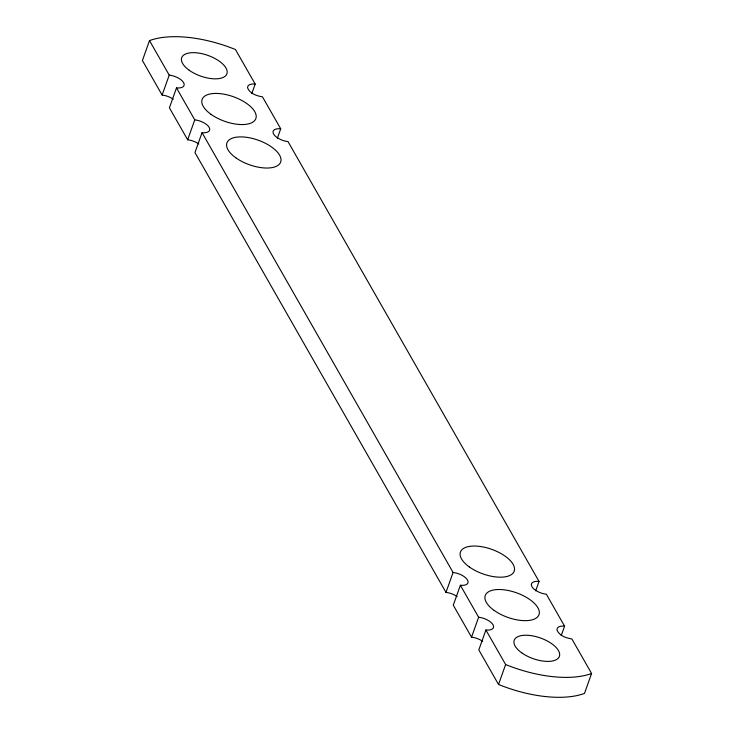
<?xml version="1.0" encoding="UTF-8"?>
<svg xmlns="http://www.w3.org/2000/svg" width="734" height="734" viewBox="0 0 734 734"><rect width="100%" height="100%" fill="white"/><g stroke="black" fill="none" stroke-linecap="round" stroke-linejoin="round"><path stroke-width="1.1" d="M251.817 93.493L255.175 84.061L235.476 49.536A86.401 39.489 19.6 0 0 149.507 40.59L142.414 60.518L162.122 95.053A11.863 5.422 19.6 0 1 173.233 99.209M162.122 95.053L169.224 75.125L149.507 40.59M169.224 75.125A11.863 5.422 19.6 0 1 183.583 82.621A11.863 5.422 19.6 0 1 176.499 87.887L169.407 107.815L187.656 139.79A11.891 5.432 19.6 0 1 198.786 143.956M187.656 139.79L194.758 119.862L176.499 87.887M194.758 119.862A11.891 5.432 19.6 0 1 209.144 127.377A11.891 5.432 19.6 0 1 202.052 132.652L194.96 152.571L445.988 592.402A11.891 5.432 19.6 0 1 457.117 596.568M277.36 138.249L280.718 128.808L262.478 96.842C256.707 95.934 249.835 93.64 247.514 87.777C247.395 83.97 252.423 83.768 255.175 84.061M445.988 592.402L453.08 572.483L202.052 132.652M453.08 572.483A11.891 5.432 19.6 0 1 467.475 579.988A11.891 5.432 19.6 0 1 460.374 585.264L453.282 605.192L471.531 637.167A11.863 5.422 19.6 0 1 482.642 641.323M471.531 637.167L478.632 617.248L460.374 585.264M478.632 617.248A11.863 5.422 19.6 0 1 492.991 624.744A11.863 5.422 19.6 0 1 485.908 630.001L478.816 649.929L498.524 684.464A86.401 39.489 19.6 0 0 584.493 693.41L591.586 673.482L571.878 638.956C566.116 638.048 559.244 635.754 556.913 629.9C556.849 626.084 561.813 625.882 564.584 626.175L561.226 635.616M498.524 684.464L505.625 664.536L485.908 630.001M535.682 590.861L539.04 581.429L288.012 141.598A11.891 5.432 19.6 0 1 273.617 134.083A11.891 5.432 19.6 0 1 280.718 128.808M564.584 626.175L546.344 594.21A11.891 5.432 19.6 0 1 531.948 586.695A11.891 5.432 19.6 0 1 539.04 581.429M591.586 673.482A86.401 39.489 19.6 0 1 505.625 664.536M235.834 157.81A28.534 13.047 19.6 0 0 280.498 162.462A28.534 13.047 19.6 0 0 245.037 137.12A28.534 13.047 19.6 0 0 235.834 157.81M189.207 70.253A23.983 10.964 19.6 0 0 226.751 74.162A23.983 10.964 19.6 0 0 196.941 52.857A23.983 10.964 19.6 0 0 189.207 70.253M521.7 652.81A23.983 10.964 19.6 0 0 559.244 656.719A23.983 10.964 19.6 0 0 529.434 635.424A23.983 10.964 19.6 0 0 521.7 652.81M494.156 610.431A28.534 13.047 19.6 0 0 538.829 615.074A28.534 13.047 19.6 0 0 503.359 589.741A28.534 13.047 19.6 0 0 494.156 610.431M469.347 566.96A28.534 13.047 19.6 0 0 514.02 571.602A28.534 13.047 19.6 0 0 478.55 546.27A28.534 13.047 19.6 0 0 469.347 566.96M211.025 114.339A28.534 13.047 19.6 0 0 255.689 118.991A28.534 13.047 19.6 0 0 220.218 93.649A28.534 13.047 19.6 0 0 211.025 114.339"/></g></svg>
